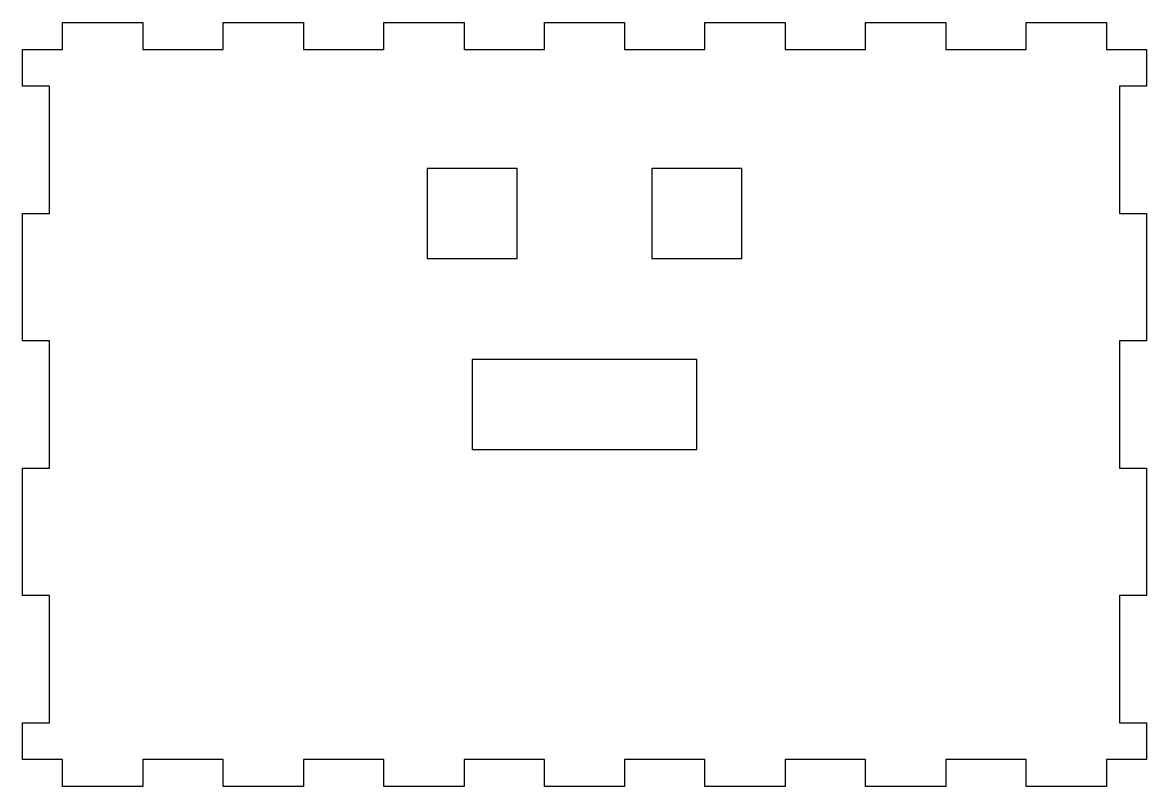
# Model space of a CAD drawing. Header units: millimetres. Extents: x -125 to 125, y 0 to 170.
import ezdxf

# ---------------------------------------------------------------- set-up
doc = ezdxf.new("R2010")
doc.units = ezdxf.units.MM
doc.layers.get('0').update_dxf_attribs({"linetype": 'CONTINUOUS'})

msp = doc.modelspace()

# ---------------------------------------------------------------- linework, layer by layer
for points in [[(125, 6), (116.07, 6), (116.07, 0), (98.21, 0), (98.21, 6), (80.36, 6), (80.36, 0), (62.5, 0), (62.5, 6), (44.64, 6), (44.64, 0), (26.79, 0), (26.79, 6), (8.93, 6), (8.93, 0), (-8.93, 0), (-8.93, 6), (-26.79, 6), (-26.79, 0), (-44.64, 0), (-44.64, 6), (-62.5, 6), (-62.5, 0), (-80.36, 0), (-80.36, 6), (-98.21, 6), (-98.21, 0), (-116.07, 0), (-116.07, 6), (-125, 6), (-125, 14.17), (-119, 14.17), (-119, 42.5), (-125, 42.5), (-125, 70.83), (-119, 70.83), (-119, 99.17), (-125, 99.17), (-125, 127.5), (-119, 127.5), (-119, 155.83), (-125, 155.83), (-125, 164), (-116.07, 164), (-116.07, 170), (-98.21, 170), (-98.21, 164), (-80.36, 164), (-80.36, 170), (-62.5, 170), (-62.5, 164), (-44.64, 164), (-44.64, 170), (-26.79, 170), (-26.79, 164), (-8.93, 164), (-8.93, 170), (8.93, 170), (8.93, 164), (26.79, 164), (26.79, 170), (44.64, 170), (44.64, 164), (62.5, 164), (62.5, 170), (80.36, 170), (80.36, 164), (98.21, 164), (98.21, 170), (116.07, 170), (116.07, 164), (125, 164), (125, 155.83), (119, 155.83), (119, 127.5), (125, 127.5), (125, 99.17), (119, 99.17), (119, 70.83), (125, 70.83), (125, 42.5), (119, 42.5), (119, 14.17), (125, 14.17)], [(-15, 137.5), (-35, 137.5), (-35, 117.5), (-15, 117.5)], [(15, 117.5), (35, 117.5), (35, 137.5), (15, 137.5)], [(25, 95), (-25, 95), (-25, 75), (25, 75)]]:
    msp.add_lwpolyline(points, close=True)

doc.saveas('drawing.dxf')
